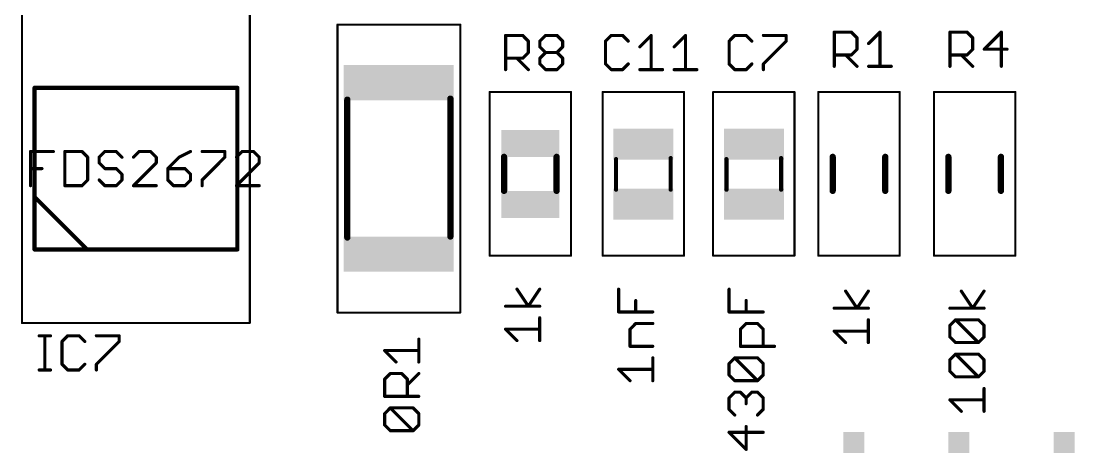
# Model space of a CAD drawing. Extents: x 2 to 123, y -4 to 52.
# Drawn here: x 25.86 to 51.27, y 24.13 to 34.55 of the extents above; entities that cross this region are included whole.
import ezdxf

# ---------------------------------------------------------------- set-up
doc = ezdxf.new("R2010")
doc.units = 0
for name, color, linetype in [('25', 253, 'CONTINUOUS'), ('27', 253, 'CONTINUOUS'), ('39', 12, 'CONTINUOUS'), ('51', 253, 'CONTINUOUS')]:
    doc.layers.add(name, color=color, linetype=linetype)

# ---------------------------------------------------------------- blocks, each defined once
blk = doc.blocks.new('RECT')
blk.add_solid([(-0.5, -0.5), (0.5, -0.5), (-0.5, 0.5), (0.5, 0.5)])

msp = doc.modelspace()

# ---------------------------------------------------------------- linework, layer by layer
at = {"layer": '25', "const_width": 0.0762}
for points in [[(45.5041, 33.4551), (45.5041, 34.2796)], [(45.5041, 34.2796), (45.9164, 34.2796)], [(45.9164, 34.2796), (46.0538, 34.1422)], [(46.3328, 34.0048), (46.6076, 34.2796)], [(46.6076, 34.2796), (46.6076, 33.4551)], [(48.2981, 33.4551), (48.2981, 34.2796)], [(48.2981, 34.2796), (48.7104, 34.2796)], [(48.7104, 34.2796), (48.8478, 34.1422)], [(49.5391, 34.2796), (49.1268, 33.8674)], [(49.5391, 33.4551), (49.5391, 34.2796)], [(37.5666, 33.3756), (37.5666, 34.2001)], [(37.5666, 34.2001), (37.9789, 34.2001)], [(37.9789, 34.2001), (38.1163, 34.0627)], [(38.1163, 34.0627), (38.1163, 33.7878)], [(38.3953, 34.0627), (38.5327, 34.2001)], [(38.3953, 33.9253), (38.3953, 34.0627)], [(38.5327, 34.2001), (38.8076, 34.2001)], [(38.8076, 34.2001), (38.945, 34.0627)], [(38.945, 34.0627), (38.945, 33.9253)], [(40.117, 34.2001), (39.9796, 34.0627)], [(39.9796, 34.0627), (39.9796, 33.513)], [(40.3919, 34.2001), (40.117, 34.2001)], [(40.5293, 34.0627), (40.3919, 34.2001)], [(40.8083, 33.9253), (41.0831, 34.2001)], [(41.0831, 34.2001), (41.0831, 33.3756)], [(41.637, 33.9253), (41.9118, 34.2001)], [(41.9118, 34.2001), (41.9118, 33.3756)], [(43.1015, 34.2001), (42.9641, 34.0627)], [(42.9641, 34.0627), (42.9641, 33.513)], [(43.3764, 34.2001), (43.1015, 34.2001)], [(43.5138, 34.0627), (43.3764, 34.2001)], [(43.7928, 34.2001), (44.3425, 34.2001)], [(44.3425, 34.0627), (43.7928, 33.513)], [(44.3425, 34.2001), (44.3425, 34.0627)], [(46.0538, 34.1422), (46.0538, 33.8674)], [(48.8478, 34.1422), (48.8478, 33.8674)], [(38.1163, 33.7878), (37.9789, 33.6504)], [(38.5327, 33.7878), (38.3953, 33.9253)], [(38.3953, 33.6504), (38.5327, 33.7878)], [(38.5327, 33.7878), (38.8076, 33.7878)], [(38.945, 33.9253), (38.8076, 33.7878)], [(38.8076, 33.7878), (38.945, 33.6504)], [(46.0538, 33.8674), (45.9164, 33.7299)], [(48.8478, 33.8674), (48.7104, 33.7299)], [(49.1268, 33.8674), (49.6765, 33.8674)], [(37.9789, 33.6504), (37.5666, 33.6504)], [(37.8414, 33.6504), (38.1163, 33.3756)], [(38.3953, 33.513), (38.3953, 33.6504)], [(38.5327, 33.3756), (38.3953, 33.513)], [(38.945, 33.513), (38.8076, 33.3756)], [(38.945, 33.6504), (38.945, 33.513)], [(39.9796, 33.513), (40.117, 33.3756)], [(40.3919, 33.3756), (40.5293, 33.513)], [(42.9641, 33.513), (43.1015, 33.3756)], [(43.3764, 33.3756), (43.5138, 33.513)], [(43.7928, 33.513), (43.7928, 33.3756)], [(45.9164, 33.7299), (45.5041, 33.7299)], [(45.7789, 33.7299), (46.0538, 33.4551)], [(48.7104, 33.7299), (48.2981, 33.7299)], [(48.5729, 33.7299), (48.8478, 33.4551)], [(38.8076, 33.3756), (38.5327, 33.3756)], [(40.117, 33.3756), (40.3919, 33.3756)], [(40.8083, 33.3756), (41.358, 33.3756)], [(41.637, 33.3756), (42.1867, 33.3756)], [(43.1015, 33.3756), (43.3764, 33.3756)], [(46.3328, 33.4551), (46.8825, 33.4551)], [(26.3017, 26.9556), (26.5765, 26.9556)], [(26.4391, 26.1311), (26.4391, 26.9556)], [(26.9915, 26.9556), (26.8541, 26.8182)], [(27.2664, 26.9556), (26.9915, 26.9556)], [(27.4038, 26.8182), (27.2664, 26.9556)], [(27.6828, 26.9556), (28.2325, 26.9556)], [(28.2325, 26.9556), (28.2325, 26.8182)], [(26.8541, 26.8182), (26.8541, 26.2685)], [(28.2325, 26.8182), (27.6828, 26.2685)], [(26.3017, 26.1311), (26.5765, 26.1311)], [(26.8541, 26.2685), (26.9915, 26.1311)], [(26.9915, 26.1311), (27.2664, 26.1311)], [(27.2664, 26.1311), (27.4038, 26.2685)], [(27.6828, 26.2685), (27.6828, 26.1311)]]:
    msp.add_lwpolyline(points, dxfattribs=at)
at = {"layer": '25', "const_width": 0.0381}
for points in [[(45.5041, 34.2987, 1), (45.5041, 34.2606)], [(45.5232, 34.2796, 1), (45.4851, 34.2796)], [(45.9298, 34.2931, 1), (45.9029, 34.2661)], [(45.9164, 34.2606, 1), (45.9164, 34.2987)], [(46.6267, 34.2796, 1), (46.5886, 34.2796)], [(46.6211, 34.2661, 1), (46.5942, 34.2931)], [(48.3172, 34.2796, 1), (48.2791, 34.2796)], [(48.2981, 34.2987, 1), (48.2981, 34.2606)], [(48.7238, 34.2931, 1), (48.6969, 34.2661)], [(48.7104, 34.2606, 1), (48.7104, 34.2987)], [(49.5581, 34.2796, 1), (49.52, 34.2796)], [(49.5525, 34.2661, 1), (49.5256, 34.2931)], [(37.5666, 34.2192, 1), (37.5666, 34.1811)], [(37.5857, 34.2001, 1), (37.5476, 34.2001)], [(37.9923, 34.2136, 1), (37.9654, 34.1866)], [(37.9789, 34.1811, 1), (37.9789, 34.2192)], [(38.1353, 34.0627, 1), (38.0972, 34.0627)], [(38.1028, 34.0492, 1), (38.1297, 34.0762)], [(38.3818, 34.0762, 1), (38.4088, 34.0492)], [(38.4144, 34.0627, 1), (38.3763, 34.0627)], [(38.5327, 34.2192, 1), (38.5327, 34.1811)], [(38.5462, 34.1866, 1), (38.5193, 34.2136)], [(38.821, 34.2136, 1), (38.7941, 34.1866)], [(38.8076, 34.1811, 1), (38.8076, 34.2192)], [(38.964, 34.0627, 1), (38.9259, 34.0627)], [(38.9315, 34.0492, 1), (38.9584, 34.0762)], [(39.9987, 34.0627, 1), (39.9606, 34.0627)], [(39.9661, 34.0762, 1), (39.9931, 34.0492)], [(40.117, 34.2192, 1), (40.117, 34.1811)], [(40.1305, 34.1866, 1), (40.1035, 34.2136)], [(40.4053, 34.2136, 1), (40.3784, 34.1866)], [(40.3919, 34.1811, 1), (40.3919, 34.2192)], [(40.5158, 34.0492, 1), (40.5427, 34.0762)], [(41.1022, 34.2001, 1), (41.0641, 34.2001)], [(41.0966, 34.1866, 1), (41.0697, 34.2136)], [(41.9309, 34.2001, 1), (41.8928, 34.2001)], [(41.9253, 34.1866, 1), (41.8984, 34.2136)], [(42.9832, 34.0627, 1), (42.9451, 34.0627)], [(42.9506, 34.0762, 1), (42.9776, 34.0492)], [(43.1015, 34.2192, 1), (43.1015, 34.1811)], [(43.115, 34.1866, 1), (43.088, 34.2136)], [(43.3898, 34.2136, 1), (43.3629, 34.1866)], [(43.3764, 34.1811, 1), (43.3764, 34.2192)], [(43.5003, 34.0492, 1), (43.5272, 34.0762)], [(43.7928, 34.2192, 1), (43.7928, 34.1811)], [(44.3615, 34.2001, 1), (44.3234, 34.2001)], [(44.3234, 34.0627, 1), (44.3615, 34.0627)], [(44.3559, 34.0492, 1), (44.329, 34.0762)], [(44.3425, 34.1811, 1), (44.3425, 34.2192)], [(46.0728, 34.1422, 1), (46.0347, 34.1422)], [(46.0403, 34.1287, 1), (46.0672, 34.1557)], [(48.8668, 34.1422, 1), (48.8287, 34.1422)], [(48.8343, 34.1287, 1), (48.8612, 34.1557)], [(38.0972, 33.7878, 1), (38.1353, 33.7878)], [(38.1297, 33.7744, 1), (38.1028, 33.8013)], [(38.4088, 33.9387, 1), (38.3818, 33.9118)], [(38.3763, 33.9253, 1), (38.4144, 33.9253)], [(38.5327, 33.8069, 1), (38.5327, 33.7688)], [(38.5462, 33.7744, 1), (38.5193, 33.8013)], [(38.5193, 33.7744, 1), (38.5462, 33.8013)], [(38.821, 33.8013, 1), (38.7941, 33.7744)], [(38.7941, 33.8013, 1), (38.821, 33.7744)], [(38.8076, 33.7688, 1), (38.8076, 33.8069)], [(38.9259, 33.9253, 1), (38.964, 33.9253)], [(38.9584, 33.9118, 1), (38.9315, 33.9387)], [(40.7948, 33.9387, 1), (40.8218, 33.9118)], [(41.6235, 33.9387, 1), (41.6505, 33.9118)], [(46.0347, 33.8674, 1), (46.0728, 33.8674)], [(46.0672, 33.8539, 1), (46.0403, 33.8808)], [(46.3193, 34.0182, 1), (46.3463, 33.9913)], [(48.8287, 33.8674, 1), (48.8668, 33.8674)], [(48.8612, 33.8539, 1), (48.8343, 33.8808)], [(49.1268, 33.8864, 1), (49.1268, 33.8483)], [(49.1133, 33.8808, 1), (49.1403, 33.8539)], [(49.6765, 33.8483, 1), (49.6765, 33.8864)], [(37.5666, 33.6695, 1), (37.5666, 33.6314)], [(37.8549, 33.6639, 1), (37.828, 33.637)], [(37.9654, 33.6639, 1), (37.9923, 33.637)], [(37.9789, 33.6314, 1), (37.9789, 33.6695)], [(38.3818, 33.6639, 1), (38.4088, 33.637)], [(38.4088, 33.5265, 1), (38.3818, 33.4995)], [(38.4144, 33.6504, 1), (38.3763, 33.6504)], [(38.964, 33.6504, 1), (38.9259, 33.6504)], [(38.9315, 33.637, 1), (38.9584, 33.6639)], [(38.9584, 33.4995, 1), (38.9315, 33.5265)], [(39.9931, 33.5265, 1), (39.9661, 33.4995)], [(40.5427, 33.4995, 1), (40.5158, 33.5265)], [(42.9776, 33.5265, 1), (42.9506, 33.4995)], [(43.5272, 33.4995, 1), (43.5003, 33.5265)], [(43.7793, 33.5265, 1), (43.8063, 33.4995)], [(43.8119, 33.513, 1), (43.7738, 33.513)], [(45.5041, 33.749, 1), (45.5041, 33.7109)], [(45.7924, 33.7434, 1), (45.7655, 33.7165)], [(45.9029, 33.7434, 1), (45.9298, 33.7165)], [(45.9164, 33.7109, 1), (45.9164, 33.749)], [(48.2981, 33.749, 1), (48.2981, 33.7109)], [(48.5864, 33.7434, 1), (48.5595, 33.7165)], [(48.6969, 33.7434, 1), (48.7238, 33.7165)], [(48.7104, 33.7109, 1), (48.7104, 33.749)], [(37.5476, 33.3756, 1), (37.5857, 33.3756)], [(38.1028, 33.3621, 1), (38.1297, 33.3891)], [(38.3763, 33.513, 1), (38.4144, 33.513)], [(38.5327, 33.3946, 1), (38.5327, 33.3565)], [(38.5193, 33.3621, 1), (38.5462, 33.3891)], [(38.7941, 33.3891, 1), (38.821, 33.3621)], [(38.8076, 33.3565, 1), (38.8076, 33.3946)], [(38.9259, 33.513, 1), (38.964, 33.513)], [(39.9606, 33.513, 1), (39.9987, 33.513)], [(40.117, 33.3946, 1), (40.117, 33.3565)], [(40.1035, 33.3621, 1), (40.1305, 33.3891)], [(40.3784, 33.3891, 1), (40.4053, 33.3621)], [(40.3919, 33.3565, 1), (40.3919, 33.3946)], [(40.8083, 33.3946, 1), (40.8083, 33.3565)], [(41.0641, 33.3756, 1), (41.1022, 33.3756)], [(41.358, 33.3565, 1), (41.358, 33.3946)], [(41.637, 33.3946, 1), (41.637, 33.3565)], [(41.8928, 33.3756, 1), (41.9309, 33.3756)], [(42.1867, 33.3565, 1), (42.1867, 33.3946)], [(42.9451, 33.513, 1), (42.9832, 33.513)], [(43.1015, 33.3946, 1), (43.1015, 33.3565)], [(43.088, 33.3621, 1), (43.115, 33.3891)], [(43.3629, 33.3891, 1), (43.3898, 33.3621)], [(43.3764, 33.3565, 1), (43.3764, 33.3946)], [(43.7738, 33.3756, 1), (43.8119, 33.3756)], [(45.4851, 33.4551, 1), (45.5232, 33.4551)], [(46.0403, 33.4416, 1), (46.0672, 33.4686)], [(46.3328, 33.4742, 1), (46.3328, 33.4361)], [(46.5886, 33.4551, 1), (46.6267, 33.4551)], [(46.8825, 33.4361, 1), (46.8825, 33.4742)], [(48.2791, 33.4551, 1), (48.3172, 33.4551)], [(48.8343, 33.4416, 1), (48.8612, 33.4686)], [(49.52, 33.4551, 1), (49.5581, 33.4551)], [(26.3017, 26.9747, 1), (26.3017, 26.9366)], [(26.4581, 26.9556, 1), (26.42, 26.9556)], [(26.5765, 26.9366, 1), (26.5765, 26.9747)], [(26.9915, 26.9747, 1), (26.9915, 26.9366)], [(27.005, 26.9421, 1), (26.9781, 26.9691)], [(27.2798, 26.9691, 1), (27.2529, 26.9421)], [(27.2664, 26.9366, 1), (27.2664, 26.9747)], [(27.6828, 26.9747, 1), (27.6828, 26.9366)], [(28.2516, 26.9556, 1), (28.2135, 26.9556)], [(28.2325, 26.9366, 1), (28.2325, 26.9747)], [(26.8407, 26.8317, 1), (26.8676, 26.8047)], [(26.8732, 26.8182, 1), (26.8351, 26.8182)], [(27.3903, 26.8047, 1), (27.4173, 26.8317)], [(28.2135, 26.8182, 1), (28.2516, 26.8182)], [(28.246, 26.8047, 1), (28.219, 26.8317)], [(26.3017, 26.1502, 1), (26.3017, 26.112)], [(26.5765, 26.112, 1), (26.5765, 26.1502)], [(26.8676, 26.282, 1), (26.8407, 26.255)], [(26.8351, 26.2685, 1), (26.8732, 26.2685)], [(26.9915, 26.1502, 1), (26.9915, 26.112)], [(27.2664, 26.112, 1), (27.2664, 26.1502)], [(27.4173, 26.255, 1), (27.3903, 26.282)], [(27.7019, 26.2685, 1), (27.6638, 26.2685)], [(27.6694, 26.282, 1), (27.6963, 26.255)], [(26.42, 26.1311, 1), (26.4581, 26.1311)], [(26.9781, 26.1176, 1), (27.005, 26.1446)], [(27.2529, 26.1446, 1), (27.2798, 26.1176)], [(27.6638, 26.1311, 1), (27.7019, 26.1311)]]:
    msp.add_lwpolyline(points, format="xyb", dxfattribs=at)
at = {"layer": '27', "const_width": 0.0762}
for points in [[(26.0936, 30.5761), (26.0936, 31.4006)], [(26.0936, 31.4006), (26.6433, 31.4006)], [(26.9223, 31.4006), (26.9223, 30.5761)], [(27.3346, 31.4006), (26.9223, 31.4006)], [(27.472, 31.2632), (27.3346, 31.4006)], [(27.472, 30.7135), (27.472, 31.2632)], [(27.8885, 31.4006), (27.751, 31.2632)], [(27.751, 31.2632), (27.751, 31.1258)], [(28.1633, 31.4006), (27.8885, 31.4006)], [(28.3007, 31.2632), (28.1633, 31.4006)], [(28.7172, 31.4006), (28.5797, 31.2632)], [(28.992, 31.4006), (28.7172, 31.4006)], [(29.1294, 31.2632), (28.992, 31.4006)], [(29.1294, 31.1258), (29.1294, 31.2632)], [(29.6833, 31.2632), (29.4084, 30.9884)], [(29.9581, 31.4006), (29.6833, 31.2632)], [(30.2372, 31.4006), (30.7868, 31.4006)], [(30.7868, 31.2632), (30.2372, 30.7135)], [(30.7868, 31.4006), (30.7868, 31.2632)], [(31.2033, 31.4006), (31.0659, 31.2632)], [(31.4781, 31.4006), (31.2033, 31.4006)], [(31.6155, 31.2632), (31.4781, 31.4006)], [(31.6155, 31.1258), (31.6155, 31.2632)], [(26.0936, 30.9884), (26.3685, 30.9884)], [(27.751, 31.1258), (27.8885, 30.9884)], [(27.8885, 30.9884), (28.1633, 30.9884)], [(28.1633, 30.9884), (28.3007, 30.8509)], [(28.5797, 30.5761), (29.1294, 31.1258)], [(29.4084, 30.9884), (29.4084, 30.7135)], [(29.8207, 30.9884), (29.4084, 30.9884)], [(29.9581, 30.8509), (29.8207, 30.9884)], [(31.0659, 30.5761), (31.6155, 31.1258)], [(27.3346, 30.5761), (27.472, 30.7135)], [(27.8885, 30.5761), (27.751, 30.7135)], [(28.3007, 30.7135), (28.1633, 30.5761)], [(28.3007, 30.8509), (28.3007, 30.7135)], [(29.4084, 30.7135), (29.5459, 30.5761)], [(29.8207, 30.5761), (29.9581, 30.7135)], [(29.9581, 30.7135), (29.9581, 30.8509)], [(30.2372, 30.7135), (30.2372, 30.5761)], [(26.9223, 30.5761), (27.3346, 30.5761)], [(28.1633, 30.5761), (27.8885, 30.5761)], [(29.1294, 30.5761), (28.5797, 30.5761)], [(29.5459, 30.5761), (29.8207, 30.5761)], [(31.6155, 30.5761), (31.0659, 30.5761)], [(38.1156, 27.6685), (37.8407, 28.0808)], [(38.3904, 28.0808), (38.1156, 27.6685)], [(40.2964, 27.5304), (40.2964, 28.0801)], [(42.9634, 27.5304), (42.9634, 28.0801)], [(46.0531, 27.621), (45.7782, 28.0333)], [(46.3279, 28.0333), (46.0531, 27.621)], [(48.8471, 27.621), (48.5722, 28.0333)], [(49.1219, 28.0333), (48.8471, 27.621)], [(38.3904, 27.6685), (37.5659, 27.6685)], [(40.7086, 27.5304), (40.7086, 27.8052)], [(43.3757, 27.5304), (43.3757, 27.8052)], [(41.1209, 27.5304), (40.2964, 27.5304)], [(43.7879, 27.5304), (42.9634, 27.5304)], [(46.3279, 27.621), (45.5034, 27.621)], [(49.1219, 27.621), (48.2974, 27.621)], [(38.3904, 26.8398), (38.3904, 27.3895)], [(40.5712, 27.1139), (40.7086, 27.2514)], [(40.7086, 27.2514), (41.1209, 27.2514)], [(43.2382, 27.1139), (43.3757, 27.2513)], [(43.3757, 27.2513), (43.6505, 27.2513)], [(43.6505, 27.2513), (43.7879, 27.1139)], [(46.3279, 26.7923), (46.3279, 27.342)], [(48.2974, 27.2046), (48.4348, 27.342)], [(48.2974, 26.9297), (48.2974, 27.2046)], [(48.4348, 27.342), (48.9845, 27.342)], [(48.9845, 26.7923), (48.4348, 27.342)], [(48.9845, 27.342), (49.1219, 27.2046)], [(49.1219, 27.2046), (49.1219, 26.9297)], [(37.8407, 26.8398), (37.5659, 27.1146)], [(37.5659, 27.1146), (38.3904, 27.1146)], [(40.5712, 26.7017), (40.5712, 27.1139)], [(43.2382, 26.7017), (43.2382, 27.1139)], [(43.7879, 27.1139), (43.7879, 26.7017)], [(45.7782, 26.7923), (45.5034, 27.0671)], [(45.5034, 27.0671), (46.3279, 27.0671)], [(48.4348, 26.7923), (48.2974, 26.9297)], [(49.1219, 26.9297), (48.9845, 26.7923)], [(35.4694, 26.3239), (35.4694, 26.8736)], [(41.1209, 26.7017), (40.5712, 26.7017)], [(44.0627, 26.7017), (43.2382, 26.7017)], [(48.9845, 26.7923), (48.4348, 26.7923)], [(34.9197, 26.3239), (34.6449, 26.5987)], [(34.6449, 26.5987), (35.4694, 26.5987)], [(41.1209, 25.873), (41.1209, 26.4226)], [(42.9634, 26.2852), (43.1008, 26.4226)], [(43.1008, 26.4226), (43.6505, 26.4226)], [(43.6505, 25.873), (43.1008, 26.4226)], [(43.6505, 26.4226), (43.7879, 26.2852)], [(48.2974, 26.3758), (48.4348, 26.5133)], [(48.4348, 26.5133), (48.9845, 26.5133)], [(48.9845, 25.9636), (48.4348, 26.5133)], [(48.9845, 26.5133), (49.1219, 26.3758)], [(40.5712, 25.873), (40.2964, 26.1478)], [(40.2964, 26.1478), (41.1209, 26.1478)], [(42.9634, 26.0104), (42.9634, 26.2852)], [(43.7879, 26.2852), (43.7879, 26.0104)], [(48.2974, 26.101), (48.2974, 26.3758)], [(49.1219, 26.3758), (49.1219, 26.101)], [(34.6449, 25.9074), (34.7823, 26.0449)], [(34.6449, 25.4952), (34.6449, 25.9074)], [(34.7823, 26.0449), (35.0572, 26.0449)], [(35.0572, 26.0449), (35.1946, 25.9074)], [(35.1946, 25.77), (35.4694, 26.0449)], [(35.1946, 25.9074), (35.1946, 25.4952)], [(43.1008, 25.873), (42.9634, 26.0104)], [(43.7879, 26.0104), (43.6505, 25.873)], [(48.4348, 25.9636), (48.2974, 26.101)], [(48.9845, 25.9636), (48.4348, 25.9636)], [(49.1219, 26.101), (48.9845, 25.9636)], [(43.6505, 25.873), (43.1008, 25.873)], [(49.1219, 25.1349), (49.1219, 25.6846)], [(35.4694, 25.4952), (34.6449, 25.4952)], [(42.9634, 25.4565), (43.1008, 25.5939)], [(42.9634, 25.1817), (42.9634, 25.4565)], [(43.1008, 25.5939), (43.2382, 25.5939)], [(43.2382, 25.5939), (43.3757, 25.4565)], [(43.3757, 25.4565), (43.5131, 25.5939)], [(43.3757, 25.4565), (43.3757, 25.3191)], [(43.5131, 25.5939), (43.6505, 25.5939)], [(43.6505, 25.5939), (43.7879, 25.4565)], [(43.7879, 25.4565), (43.7879, 25.1817)], [(48.5722, 25.1349), (48.2974, 25.4097)], [(48.2974, 25.4097), (49.1219, 25.4097)], [(34.6449, 25.0787), (34.7823, 25.2161)], [(34.7823, 25.2161), (35.332, 25.2161)], [(35.332, 24.6665), (34.7823, 25.2161)], [(35.332, 25.2161), (35.4694, 25.0787)], [(43.1008, 25.0443), (42.9634, 25.1817)], [(43.7879, 25.1817), (43.6505, 25.0443)], [(34.6449, 24.8039), (34.6449, 25.0787)], [(35.4694, 25.0787), (35.4694, 24.8039)], [(34.7823, 24.6665), (34.6449, 24.8039)], [(35.332, 24.6665), (34.7823, 24.6665)], [(35.4694, 24.8039), (35.332, 24.6665)], [(43.7879, 24.6278), (42.9634, 24.6278)], [(42.9634, 24.6278), (43.3757, 24.2156)], [(43.3757, 24.2156), (43.3757, 24.7652)]]:
    msp.add_lwpolyline(points, dxfattribs=at)
at = {"layer": '27', "const_width": 0.0381}
for points in [[(26.0936, 31.4197, 1), (26.0936, 31.3816)], [(26.1127, 31.4006, 1), (26.0746, 31.4006)], [(26.6433, 31.3816, 1), (26.6433, 31.4197)], [(26.9223, 31.4197, 1), (26.9223, 31.3816)], [(26.9414, 31.4006, 1), (26.9033, 31.4006)], [(27.348, 31.4141, 1), (27.3211, 31.3871)], [(27.3346, 31.3816, 1), (27.3346, 31.4197)], [(27.491, 31.2632, 1), (27.4529, 31.2632)], [(27.4585, 31.2497, 1), (27.4855, 31.2767)], [(27.7701, 31.2632, 1), (27.732, 31.2632)], [(27.7376, 31.2767, 1), (27.7645, 31.2497)], [(27.8885, 31.4197, 1), (27.8885, 31.3816)], [(27.9019, 31.3871, 1), (27.875, 31.4141)], [(28.1768, 31.4141, 1), (28.1498, 31.3871)], [(28.1633, 31.3816, 1), (28.1633, 31.4197)], [(28.2872, 31.2497, 1), (28.3142, 31.2767)], [(28.5663, 31.2767, 1), (28.5932, 31.2497)], [(28.7172, 31.4197, 1), (28.7172, 31.3816)], [(28.7306, 31.3871, 1), (28.7037, 31.4141)], [(29.0055, 31.4141, 1), (28.9785, 31.3871)], [(28.992, 31.3816, 1), (28.992, 31.4197)], [(29.1485, 31.2632, 1), (29.1104, 31.2632)], [(29.1159, 31.2497, 1), (29.1429, 31.2767)], [(29.6748, 31.2802, 1), (29.6918, 31.2461)], [(29.6968, 31.2497, 1), (29.6698, 31.2767)], [(29.9666, 31.3836, 1), (29.9496, 31.4176)], [(30.2372, 31.4197, 1), (30.2372, 31.3816)], [(30.8059, 31.4006, 1), (30.7678, 31.4006)], [(30.7678, 31.2632, 1), (30.8059, 31.2632)], [(30.8003, 31.2497, 1), (30.7734, 31.2767)], [(30.7868, 31.3816, 1), (30.7868, 31.4197)], [(31.0524, 31.2767, 1), (31.0793, 31.2497)], [(31.2033, 31.4197, 1), (31.2033, 31.3816)], [(31.2167, 31.3871, 1), (31.1898, 31.4141)], [(31.4916, 31.4141, 1), (31.4646, 31.3871)], [(31.4781, 31.3816, 1), (31.4781, 31.4197)], [(31.6346, 31.2632, 1), (31.5965, 31.2632)], [(31.6021, 31.2497, 1), (31.629, 31.2767)], [(26.0936, 31.0074, 1), (26.0936, 30.9693)], [(26.3685, 30.9693, 1), (26.3685, 31.0074)], [(27.732, 31.1258, 1), (27.7701, 31.1258)], [(27.7645, 31.1392, 1), (27.7376, 31.1123)], [(27.8885, 31.0074, 1), (27.8885, 30.9693)], [(27.875, 30.9749, 1), (27.9019, 31.0018)], [(28.1768, 31.0018, 1), (28.1498, 30.9749)], [(28.1633, 30.9693, 1), (28.1633, 31.0074)], [(29.1104, 31.1258, 1), (29.1485, 31.1258)], [(29.1429, 31.1123, 1), (29.1159, 31.1392)], [(29.4275, 30.9884, 1), (29.3894, 30.9884)], [(29.4084, 31.0074, 1), (29.4084, 30.9693)], [(29.395, 31.0018, 1), (29.4219, 30.9749)], [(29.8342, 31.0018, 1), (29.8072, 30.9749)], [(29.8207, 30.9693, 1), (29.8207, 31.0074)], [(31.5965, 31.1258, 1), (31.6346, 31.1258)], [(31.629, 31.1123, 1), (31.6021, 31.1392)], [(27.4855, 30.7, 1), (27.4585, 30.727)], [(27.7645, 30.727, 1), (27.7376, 30.7)], [(28.3198, 30.8509, 1), (28.2817, 30.8509)], [(28.2872, 30.8375, 1), (28.3142, 30.8644)], [(28.3142, 30.7, 1), (28.2872, 30.727)], [(29.4219, 30.727, 1), (29.395, 30.7)], [(29.9772, 30.8509, 1), (29.9391, 30.8509)], [(29.9446, 30.8375, 1), (29.9716, 30.8644)], [(29.9716, 30.7, 1), (29.9446, 30.727)], [(30.2562, 30.7135, 1), (30.2181, 30.7135)], [(30.2237, 30.727, 1), (30.2506, 30.7)], [(26.0746, 30.5761, 1), (26.1127, 30.5761)], [(26.9223, 30.5952, 1), (26.9223, 30.5571)], [(26.9033, 30.5761, 1), (26.9414, 30.5761)], [(27.3211, 30.5896, 1), (27.348, 30.5626)], [(27.3346, 30.5571, 1), (27.3346, 30.5952)], [(27.4529, 30.7135, 1), (27.491, 30.7135)], [(27.8885, 30.5952, 1), (27.8885, 30.5571)], [(27.875, 30.5626, 1), (27.9019, 30.5896)], [(28.1498, 30.5896, 1), (28.1768, 30.5626)], [(28.1633, 30.5571, 1), (28.1633, 30.5952)], [(28.2817, 30.7135, 1), (28.3198, 30.7135)], [(28.5797, 30.5952, 1), (28.5797, 30.5571)], [(28.5663, 30.5896, 1), (28.5932, 30.5626)], [(29.1294, 30.5571, 1), (29.1294, 30.5952)], [(29.3894, 30.7135, 1), (29.4275, 30.7135)], [(29.5459, 30.5952, 1), (29.5459, 30.5571)], [(29.5324, 30.5626, 1), (29.5593, 30.5896)], [(29.8072, 30.5896, 1), (29.8342, 30.5626)], [(29.8207, 30.5571, 1), (29.8207, 30.5952)], [(29.9391, 30.7135, 1), (29.9772, 30.7135)], [(30.2181, 30.5761, 1), (30.2562, 30.5761)], [(31.0524, 30.5896, 1), (31.0793, 30.5626)], [(31.0659, 30.5952, 1), (31.0659, 30.5571)], [(31.6155, 30.5571, 1), (31.6155, 30.5952)], [(37.8566, 28.0913, 1), (37.8249, 28.0702)], [(38.4063, 28.0702, 1), (38.3745, 28.0913)], [(40.3154, 28.0801, 1), (40.2773, 28.0801)], [(42.9824, 28.0801, 1), (42.9443, 28.0801)], [(45.7941, 28.0438, 1), (45.7624, 28.0227)], [(46.3438, 28.0227, 1), (46.312, 28.0438)], [(48.5881, 28.0438, 1), (48.5564, 28.0227)], [(49.1378, 28.0227, 1), (49.106, 28.0438)], [(37.5659, 27.6876, 1), (37.5659, 27.6495)], [(38.0997, 27.6791, 1), (38.1314, 27.6579)], [(38.0997, 27.6579, 1), (38.1314, 27.6791)], [(38.3904, 27.6495, 1), (38.3904, 27.6876)], [(40.7277, 27.8052, 1), (40.6896, 27.8052)], [(43.3947, 27.8052, 1), (43.3566, 27.8052)], [(40.2773, 27.5304, 1), (40.3154, 27.5304)], [(40.2964, 27.5494, 1), (40.2964, 27.5113)], [(40.6896, 27.5304, 1), (40.7277, 27.5304)], [(41.1209, 27.5113, 1), (41.1209, 27.5494)], [(42.9443, 27.5304, 1), (42.9824, 27.5304)], [(42.9634, 27.5494, 1), (42.9634, 27.5113)], [(43.3566, 27.5304, 1), (43.3947, 27.5304)], [(43.7879, 27.5113, 1), (43.7879, 27.5494)], [(45.5034, 27.6401, 1), (45.5034, 27.602)], [(46.0372, 27.6316, 1), (46.0689, 27.6104)], [(46.0372, 27.6104, 1), (46.0689, 27.6316)], [(46.3279, 27.602, 1), (46.3279, 27.6401)], [(48.2974, 27.6401, 1), (48.2974, 27.602)], [(48.8312, 27.6316, 1), (48.8629, 27.6104)], [(48.8312, 27.6104, 1), (48.8629, 27.6316)], [(49.1219, 27.602, 1), (49.1219, 27.6401)], [(38.4094, 27.3895, 1), (38.3713, 27.3895)], [(40.7086, 27.2704, 1), (40.7086, 27.2323)], [(40.7221, 27.2379, 1), (40.6952, 27.2648)], [(41.1209, 27.2323, 1), (41.1209, 27.2704)], [(43.3757, 27.2704, 1), (43.3757, 27.2323)], [(43.3891, 27.2379, 1), (43.3622, 27.2648)], [(43.664, 27.2648, 1), (43.637, 27.2379)], [(43.6505, 27.2323, 1), (43.6505, 27.2704)], [(46.3469, 27.342, 1), (46.3088, 27.342)], [(48.3164, 27.2046, 1), (48.2783, 27.2046)], [(48.2839, 27.218, 1), (48.3109, 27.1911)], [(48.4348, 27.361, 1), (48.4348, 27.3229)], [(48.4483, 27.3554, 1), (48.4213, 27.3285)], [(48.4483, 27.3285, 1), (48.4213, 27.3554)], [(48.998, 27.3554, 1), (48.971, 27.3285)], [(48.9845, 27.3229, 1), (48.9845, 27.361)], [(49.141, 27.2046, 1), (49.1029, 27.2046)], [(49.1084, 27.1911, 1), (49.1354, 27.218)], [(37.5794, 27.1281, 1), (37.5524, 27.1012)], [(37.5659, 27.1337, 1), (37.5659, 27.0956)], [(38.3904, 27.0956, 1), (38.3904, 27.1337)], [(40.5903, 27.1139, 1), (40.5522, 27.1139)], [(40.5578, 27.1274, 1), (40.5847, 27.1005)], [(43.2573, 27.1139, 1), (43.2192, 27.1139)], [(43.2248, 27.1274, 1), (43.2517, 27.1005)], [(43.807, 27.1139, 1), (43.7689, 27.1139)], [(43.7744, 27.1005, 1), (43.8014, 27.1274)], [(45.5169, 27.0806, 1), (45.4899, 27.0537)], [(45.5034, 27.0862, 1), (45.5034, 27.0481)], [(46.3279, 27.0481, 1), (46.3279, 27.0862)], [(48.3109, 26.9432, 1), (48.2839, 26.9162)], [(48.2783, 26.9297, 1), (48.3164, 26.9297)], [(49.1029, 26.9297, 1), (49.141, 26.9297)], [(49.1354, 26.9162, 1), (49.1084, 26.9432)], [(35.4885, 26.8736, 1), (35.4504, 26.8736)], [(37.8273, 26.8263, 1), (37.8542, 26.8533)], [(38.3713, 26.8398, 1), (38.4094, 26.8398)], [(40.5712, 26.7207, 1), (40.5712, 26.6826)], [(40.5522, 26.7017, 1), (40.5903, 26.7017)], [(41.1209, 26.6826, 1), (41.1209, 26.7207)], [(43.2382, 26.7207, 1), (43.2382, 26.6826)], [(43.2192, 26.7017, 1), (43.2573, 26.7017)], [(43.7689, 26.7017, 1), (43.807, 26.7017)], [(44.0627, 26.6826, 1), (44.0627, 26.7207)], [(45.7648, 26.7788, 1), (45.7917, 26.8058)], [(46.3088, 26.7923, 1), (46.3469, 26.7923)], [(48.4348, 26.8114, 1), (48.4348, 26.7733)], [(48.4213, 26.7788, 1), (48.4483, 26.8058)], [(48.971, 26.8058, 1), (48.998, 26.7788)], [(48.971, 26.7788, 1), (48.998, 26.8058)], [(48.9845, 26.7733, 1), (48.9845, 26.8114)], [(34.6584, 26.6122, 1), (34.6314, 26.5853)], [(34.6449, 26.6178, 1), (34.6449, 26.5797)], [(35.4694, 26.5797, 1), (35.4694, 26.6178)], [(41.1399, 26.4226, 1), (41.1018, 26.4226)], [(43.1008, 26.4417, 1), (43.1008, 26.4036)], [(43.1143, 26.4361, 1), (43.0873, 26.4092)], [(43.1143, 26.4092, 1), (43.0873, 26.4361)], [(43.664, 26.4361, 1), (43.637, 26.4092)], [(43.6505, 26.4036, 1), (43.6505, 26.4417)], [(48.4483, 26.5267, 1), (48.4213, 26.4998)], [(48.4348, 26.5323, 1), (48.4348, 26.4942)], [(48.4483, 26.4998, 1), (48.4213, 26.5267)], [(48.998, 26.5267, 1), (48.971, 26.4998)], [(48.9845, 26.4942, 1), (48.9845, 26.5323)], [(34.9063, 26.3104, 1), (34.9332, 26.3374)], [(35.4504, 26.3239, 1), (35.4885, 26.3239)], [(40.3099, 26.1613, 1), (40.2829, 26.1343)], [(40.2964, 26.1669, 1), (40.2964, 26.1288)], [(41.1209, 26.1288, 1), (41.1209, 26.1669)], [(42.9824, 26.2852, 1), (42.9443, 26.2852)], [(42.9499, 26.2987, 1), (42.9769, 26.2718)], [(43.807, 26.2852, 1), (43.7689, 26.2852)], [(43.7744, 26.2718, 1), (43.8014, 26.2987)], [(48.3164, 26.3758, 1), (48.2783, 26.3758)], [(48.2839, 26.3893, 1), (48.3109, 26.3624)], [(49.141, 26.3758, 1), (49.1029, 26.3758)], [(49.1084, 26.3624, 1), (49.1354, 26.3893)], [(34.6639, 25.9074, 1), (34.6258, 25.9074)], [(34.6314, 25.9209, 1), (34.6584, 25.894)], [(34.7823, 26.0639, 1), (34.7823, 26.0258)], [(34.7958, 26.0314, 1), (34.7688, 26.0583)], [(35.0706, 26.0583, 1), (35.0437, 26.0314)], [(35.0572, 26.0258, 1), (35.0572, 26.0639)], [(35.2136, 25.9074, 1), (35.1755, 25.9074)], [(35.1811, 25.894, 1), (35.208, 25.9209)], [(35.4829, 26.0314, 1), (35.4559, 26.0583)], [(42.9443, 26.0104, 1), (42.9824, 26.0104)], [(42.9769, 26.0239, 1), (42.9499, 25.9969)], [(43.7689, 26.0104, 1), (43.807, 26.0104)], [(43.8014, 25.9969, 1), (43.7744, 26.0239)], [(48.3109, 26.1145, 1), (48.2839, 26.0875)], [(48.2783, 26.101, 1), (48.3164, 26.101)], [(48.4348, 25.9826, 1), (48.4348, 25.9445)], [(48.4213, 25.9501, 1), (48.4483, 25.9771)], [(48.971, 25.9771, 1), (48.998, 25.9501)], [(48.971, 25.9501, 1), (48.998, 25.9771)], [(48.9845, 25.9445, 1), (48.9845, 25.9826)], [(49.1029, 26.101, 1), (49.141, 26.101)], [(49.1354, 26.0875, 1), (49.1084, 26.1145)], [(35.1811, 25.7835, 1), (35.208, 25.7565)], [(40.5578, 25.8595, 1), (40.5847, 25.8864)], [(41.1018, 25.873, 1), (41.1399, 25.873)], [(43.1008, 25.892, 1), (43.1008, 25.8539)], [(43.0873, 25.8595, 1), (43.1143, 25.8864)], [(43.637, 25.8864, 1), (43.664, 25.8595)], [(43.637, 25.8595, 1), (43.664, 25.8864)], [(43.6505, 25.8539, 1), (43.6505, 25.892)], [(49.141, 25.6846, 1), (49.1029, 25.6846)], [(34.6258, 25.4952, 1), (34.6639, 25.4952)], [(34.6449, 25.5142, 1), (34.6449, 25.4761)], [(35.1755, 25.4952, 1), (35.2136, 25.4952)], [(35.4694, 25.4761, 1), (35.4694, 25.5142)], [(42.9824, 25.4565, 1), (42.9443, 25.4565)], [(42.9499, 25.47, 1), (42.9769, 25.443)], [(43.1008, 25.613, 1), (43.1008, 25.5749)], [(43.1143, 25.5805, 1), (43.0873, 25.6074)], [(43.2517, 25.6074, 1), (43.2248, 25.5805)], [(43.2382, 25.5749, 1), (43.2382, 25.613)], [(43.3622, 25.47, 1), (43.3891, 25.443)], [(43.3947, 25.4565, 1), (43.3566, 25.4565)], [(43.3622, 25.443, 1), (43.3891, 25.47)], [(43.5131, 25.613, 1), (43.5131, 25.5749)], [(43.5265, 25.5805, 1), (43.4996, 25.6074)], [(43.664, 25.6074, 1), (43.637, 25.5805)], [(43.6505, 25.5749, 1), (43.6505, 25.613)], [(43.807, 25.4565, 1), (43.7689, 25.4565)], [(43.7744, 25.443, 1), (43.8014, 25.47)], [(48.3109, 25.4232, 1), (48.2839, 25.3963)], [(48.2974, 25.4288, 1), (48.2974, 25.3907)], [(49.1219, 25.3907, 1), (49.1219, 25.4288)], [(34.7958, 25.2296, 1), (34.7688, 25.2027)], [(34.7823, 25.2352, 1), (34.7823, 25.1971)], [(34.7958, 25.2027, 1), (34.7688, 25.2296)], [(35.3455, 25.2296, 1), (35.3185, 25.2027)], [(35.332, 25.1971, 1), (35.332, 25.2352)], [(42.9443, 25.1817, 1), (42.9824, 25.1817)], [(42.9769, 25.1952, 1), (42.9499, 25.1682)], [(43.3566, 25.3191, 1), (43.3947, 25.3191)], [(43.7689, 25.1817, 1), (43.807, 25.1817)], [(43.8014, 25.1682, 1), (43.7744, 25.1952)], [(48.5588, 25.1214, 1), (48.5857, 25.1484)], [(49.1029, 25.1349, 1), (49.141, 25.1349)], [(34.6639, 25.0787, 1), (34.6258, 25.0787)], [(34.6314, 25.0922, 1), (34.6584, 25.0653)], [(35.4885, 25.0787, 1), (35.4504, 25.0787)], [(35.4559, 25.0653, 1), (35.4829, 25.0922)], [(43.0873, 25.0308, 1), (43.1143, 25.0577)], [(43.637, 25.0577, 1), (43.664, 25.0308)], [(34.6258, 24.8039, 1), (34.6639, 24.8039)], [(34.6584, 24.8174, 1), (34.6314, 24.7904)], [(34.7823, 24.6855, 1), (34.7823, 24.6474)], [(34.7688, 24.653, 1), (34.7958, 24.6799)], [(35.3185, 24.6799, 1), (35.3455, 24.653)], [(35.3185, 24.653, 1), (35.3455, 24.6799)], [(35.332, 24.6474, 1), (35.332, 24.6855)], [(35.4504, 24.8039, 1), (35.4885, 24.8039)], [(35.4829, 24.7904, 1), (35.4559, 24.8174)], [(42.9634, 24.6469, 1), (42.9634, 24.6088)], [(42.9769, 24.6413, 1), (42.9499, 24.6143)], [(43.3947, 24.7652, 1), (43.3566, 24.7652)], [(43.7879, 24.6088, 1), (43.7879, 24.6469)], [(43.3566, 24.2156, 1), (43.3947, 24.2156)], [(43.3622, 24.2021, 1), (43.3891, 24.229)]]:
    msp.add_lwpolyline(points, format="xyb", dxfattribs=at)
at = {"layer": '39', "const_width": 0.0508}
for points in [[(33.5055, 27.515), (33.5055, 34.461)], [(33.5055, 34.461), (36.4715, 34.461)], [(36.4715, 34.461), (36.4715, 27.515)], [(37.1805, 28.888), (37.1805, 32.834)], [(37.1805, 32.834), (39.1465, 32.834)], [(39.1465, 32.834), (39.1465, 28.888)], [(39.911, 28.888), (39.911, 32.834)], [(39.911, 32.834), (41.877, 32.834)], [(41.877, 32.834), (41.877, 28.888)], [(42.578, 28.888), (42.578, 32.834)], [(42.578, 32.834), (44.544, 32.834)], [(44.544, 32.834), (44.544, 28.888)], [(45.118, 28.888), (45.118, 32.834)], [(45.118, 32.834), (47.084, 32.834)], [(47.084, 32.834), (47.084, 28.888)], [(47.912, 28.888), (47.912, 32.834)], [(47.912, 32.834), (49.878, 32.834)], [(49.878, 32.834), (49.878, 28.888)], [(39.1465, 28.888), (37.1805, 28.888)], [(41.877, 28.888), (39.911, 28.888)], [(44.544, 28.888), (42.578, 28.888)], [(47.084, 28.888), (45.118, 28.888)], [(49.878, 28.888), (47.912, 28.888)], [(36.4715, 27.515), (33.5055, 27.515)]]:
    msp.add_lwpolyline(points, dxfattribs=at)
at = {"layer": '39', "const_width": 0.0254}
for points in [[(33.5182, 34.461, 1), (33.4928, 34.461)], [(33.5055, 34.4737, 1), (33.5055, 34.4483)], [(36.4842, 34.461, 1), (36.4588, 34.461)], [(36.4715, 34.4483, 1), (36.4715, 34.4737)], [(37.1932, 32.834, 1), (37.1678, 32.834)], [(37.1805, 32.8467, 1), (37.1805, 32.8213)], [(39.1592, 32.834, 1), (39.1338, 32.834)], [(39.1465, 32.8213, 1), (39.1465, 32.8467)], [(39.9237, 32.834, 1), (39.8983, 32.834)], [(39.911, 32.8467, 1), (39.911, 32.8213)], [(41.8897, 32.834, 1), (41.8643, 32.834)], [(41.877, 32.8213, 1), (41.877, 32.8467)], [(42.5907, 32.834, 1), (42.5653, 32.834)], [(42.578, 32.8467, 1), (42.578, 32.8213)], [(44.5567, 32.834, 1), (44.5313, 32.834)], [(44.544, 32.8213, 1), (44.544, 32.8467)], [(45.1307, 32.834, 1), (45.1053, 32.834)], [(45.118, 32.8467, 1), (45.118, 32.8213)], [(47.0967, 32.834, 1), (47.0713, 32.834)], [(47.084, 32.8213, 1), (47.084, 32.8467)], [(47.9247, 32.834, 1), (47.8993, 32.834)], [(47.912, 32.8467, 1), (47.912, 32.8213)], [(49.8907, 32.834, 1), (49.8653, 32.834)], [(49.878, 32.8213, 1), (49.878, 32.8467)], [(37.1805, 28.9007, 1), (37.1805, 28.8753)], [(37.1678, 28.888, 1), (37.1932, 28.888)], [(39.1338, 28.888, 1), (39.1592, 28.888)], [(39.1465, 28.8753, 1), (39.1465, 28.9007)], [(39.911, 28.9007, 1), (39.911, 28.8753)], [(39.8983, 28.888, 1), (39.9237, 28.888)], [(41.8643, 28.888, 1), (41.8897, 28.888)], [(41.877, 28.8753, 1), (41.877, 28.9007)], [(42.578, 28.9007, 1), (42.578, 28.8753)], [(42.5653, 28.888, 1), (42.5907, 28.888)], [(44.5313, 28.888, 1), (44.5567, 28.888)], [(44.544, 28.8753, 1), (44.544, 28.9007)], [(45.118, 28.9007, 1), (45.118, 28.8753)], [(45.1053, 28.888, 1), (45.1307, 28.888)], [(47.0713, 28.888, 1), (47.0967, 28.888)], [(47.084, 28.8753, 1), (47.084, 28.9007)], [(47.912, 28.9007, 1), (47.912, 28.8753)], [(47.8993, 28.888, 1), (47.9247, 28.888)], [(49.8653, 28.888, 1), (49.8907, 28.888)], [(49.878, 28.8753, 1), (49.878, 28.9007)], [(33.5055, 27.5277, 1), (33.5055, 27.5023)], [(33.4928, 27.515, 1), (33.5182, 27.515)], [(36.4588, 27.515, 1), (36.4842, 27.515)], [(36.4715, 27.5023, 1), (36.4715, 27.5277)]]:
    msp.add_lwpolyline(points, format="xyb", dxfattribs=at)
at = {"layer": '51'}
for points, const_width in [([(25.8885, 27.263), (25.8885, 34.713)], 0.05), ([(31.3885, 34.713), (31.3885, 27.263)], 0.05), ([(26.1885, 29.038), (26.1885, 32.938)], 0.1), ([(26.1885, 32.938), (31.0885, 32.938)], 0.1), ([(31.0885, 32.938), (31.0885, 29.038)], 0.1), ([(33.7435, 29.326), (33.7435, 32.65)], 0.1524), ([(36.2335, 29.351), (36.2335, 32.675)], 0.1524), ([(37.5285, 30.451), (37.5285, 31.271)], 0.1524), ([(38.7985, 30.451), (38.7985, 31.271)], 0.1524), ([(40.234, 31.217), (40.234, 30.48)], 0.1016), ([(41.554, 31.242), (41.554, 30.48)], 0.1016), ([(42.901, 31.217), (42.901, 30.48)], 0.1016), ([(44.221, 31.242), (44.221, 30.48)], 0.1016), ([(45.466, 31.271), (45.466, 30.451)], 0.1524), ([(46.736, 31.271), (46.736, 30.451)], 0.1524), ([(48.26, 31.271), (48.26, 30.451)], 0.1524), ([(49.53, 31.271), (49.53, 30.451)], 0.1524), ([(27.4585, 29.038), (26.1885, 30.308)], 0.1), ([(31.0885, 29.038), (26.1885, 29.038)], 0.1), ([(31.3885, 27.263), (25.8885, 27.263)], 0.05)]:
    msp.add_lwpolyline(points, dxfattribs=dict(at, const_width=const_width))
for points, const_width in [([(26.2135, 32.938, 1), (26.1635, 32.938)], 0.05), ([(26.1885, 32.963, 1), (26.1885, 32.913)], 0.05), ([(31.1135, 32.938, 1), (31.0635, 32.938)], 0.05), ([(31.0885, 32.913, 1), (31.0885, 32.963)], 0.05), ([(33.7816, 32.65, 1), (33.7054, 32.65)], 0.0762), ([(36.2716, 32.675, 1), (36.1954, 32.675)], 0.0762), ([(37.5666, 31.271, 1), (37.4904, 31.271)], 0.0762), ([(38.8366, 31.271, 1), (38.7604, 31.271)], 0.0762), ([(40.2594, 31.217, 1), (40.2086, 31.217)], 0.0508), ([(41.5794, 31.242, 1), (41.5286, 31.242)], 0.0508), ([(42.9264, 31.217, 1), (42.8756, 31.217)], 0.0508), ([(44.2464, 31.242, 1), (44.1956, 31.242)], 0.0508), ([(45.5041, 31.271, 1), (45.4279, 31.271)], 0.0762), ([(46.7741, 31.271, 1), (46.6979, 31.271)], 0.0762), ([(48.2981, 31.271, 1), (48.2219, 31.271)], 0.0762), ([(49.5681, 31.271, 1), (49.4919, 31.271)], 0.0762), ([(37.4904, 30.451, 1), (37.5666, 30.451)], 0.0762), ([(38.7604, 30.451, 1), (38.8366, 30.451)], 0.0762), ([(40.2086, 30.48, 1), (40.2594, 30.48)], 0.0508), ([(41.5286, 30.48, 1), (41.5794, 30.48)], 0.0508), ([(42.8756, 30.48, 1), (42.9264, 30.48)], 0.0508), ([(44.1956, 30.48, 1), (44.2464, 30.48)], 0.0508), ([(45.4279, 30.451, 1), (45.5041, 30.451)], 0.0762), ([(46.6979, 30.451, 1), (46.7741, 30.451)], 0.0762), ([(48.2219, 30.451, 1), (48.2981, 30.451)], 0.0762), ([(49.4919, 30.451, 1), (49.5681, 30.451)], 0.0762), ([(26.2062, 30.3257, 1), (26.1708, 30.2903)], 0.05), ([(33.7054, 29.326, 1), (33.7816, 29.326)], 0.0762), ([(36.1954, 29.351, 1), (36.2716, 29.351)], 0.0762), ([(26.1885, 29.063, 1), (26.1885, 29.013)], 0.05), ([(26.1635, 29.038, 1), (26.2135, 29.038)], 0.05), ([(27.4408, 29.0203, 1), (27.4762, 29.0557)], 0.05), ([(31.0635, 29.038, 1), (31.1135, 29.038)], 0.05), ([(31.0885, 29.013, 1), (31.0885, 29.063)], 0.05), ([(25.8885, 27.2755, 1), (25.8885, 27.2505)], 0.025), ([(25.876, 27.263, 1), (25.901, 27.263)], 0.025), ([(31.376, 27.263, 1), (31.401, 27.263)], 0.025), ([(31.3885, 27.2505, 1), (31.3885, 27.2755)], 0.025)]:
    msp.add_lwpolyline(points, format="xyb", dxfattribs=dict(at, const_width=const_width))

# ---------------------------------------------------------------- block references
for p, xscale, yscale, rotation in [((34.9843, 33.0639), 0.8499, 2.65, 90), ((38.162, 31.5924), 0.65, 1.4, 90), ((40.8952, 31.5782), 0.7501, 1.4501, 270), ((43.5622, 31.5782), 0.7501, 1.4501, 270), ((40.8952, 30.1303), 0.7501, 1.4501, 270), ((43.5622, 30.1303), 0.7501, 1.4501, 270), ((38.162, 30.1192), 0.65, 1.4, 90), ((34.9843, 28.9238), 0.8499, 2.65, 90)]:
    msp.add_blockref('RECT', p, dxfattribs=dict(at, xscale=xscale, yscale=yscale, rotation=rotation))
at = {"layer": '51', "xscale": 0.508, "yscale": 0.508}
for p in [(45.974, 24.384), (48.514, 24.384), (51.054, 24.384)]:
    msp.add_blockref('RECT', p, dxfattribs=at)

doc.saveas('drawing.dxf')
